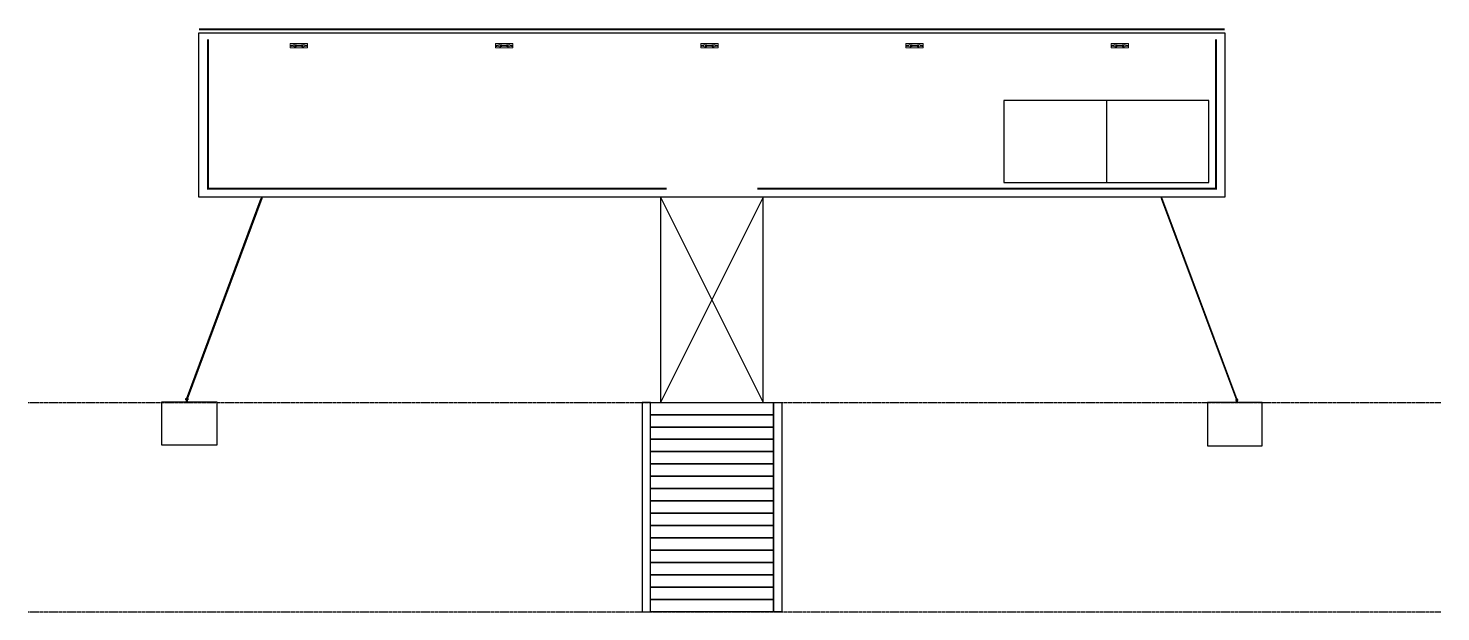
# Model space of a CAD drawing. Header units: inches. Extents: x -105615 to 68458, y 10345 to 58729.
# Drawn here: x -105615 to -71194, y 39678 to 53890 of the extents above; entities that cross this region are included whole.
import ezdxf

# ---------------------------------------------------------------- set-up
doc = ezdxf.new("R2010")
doc.units = ezdxf.units.IN
doc.header["$LTSCALE"] = 1000
doc.header["$MEASUREMENT"] = 0
doc.linetypes.add('DASH', pattern=[0.35, 0.25, -0.1])
doc.linetypes.add('DOTE', pattern=[2.42, 2, -0.2, 0.02, -0.2])
doc.layers.add('00标注文字', color=2, linetype='Continuous', lineweight=15)
for name, color, linetype in [('DOTE', 1, 'Continuous'), ('PUB_DIM', 3, 'Continuous'), ('W-STEEL_FRAME钢架', 3, 'Continuous')]:
    doc.layers.add(name, color=color, linetype=linetype)

# ---------------------------------------------------------------- blocks, each defined once
blk = doc.blocks.new('游艇码头系船柱')
at = {"layer": '00标注文字', "color": 2}
for p, q in [((0.04, 0.1), (0.045, 0.1)), ((0.04, 0.05), (0.045, 0.05)), ((0.045, 0.1), (0.045, 0.05)), ((0.045, 0.095), (0.096, 0.095)), ((0.045, 0.055), (0.096, 0.055)), ((0.15, 0.11), (0.19, 0.11)), ((0.15, 0.04), (0.19, 0.04)), ((0.43, 0.095), (0.18, 0.095)), ((0.43, 0.055), (0.18, 0.055)), ((0.46, 0.11), (0.42, 0.11)), ((0.46, 0.04), (0.42, 0.04)), ((0.565, 0.095), (0.514, 0.095)), ((0.565, 0.055), (0.514, 0.055)), ((0.57, 0.1), (0.565, 0.1)), ((0.565, 0.1), (0.565, 0.05)), ((0.57, 0.05), (0.565, 0.05))]:
    blk.add_line(p, q, dxfattribs=at)
blk.add_lwpolyline([(0, 0.15), (0.61, 0.15), (0.61, 0), (0, 0)], close=True, dxfattribs=at)
for centre in [(0.13, 0.075), (0.48, 0.075)]:
    blk.add_circle(centre, 0.04, dxfattribs=at)
at = {"layer": '00标注文字', "color": 8}
for centre in [(0.13, 0.075), (0.48, 0.075)]:
    blk.add_circle(centre, 0.035, dxfattribs=at)
at = {"layer": '00标注文字', "color": 2}
for centre, radius, start, end in [((0.046, 0.075), 0.0256, 102.6804, 257.3196), ((0.151, 0.075), 0.035, 325.1501, 34.8499), ((0.19, 0.075), 0.035, 34.8499, 90), ((0.19, 0.075), 0.035, 270, 325.1501), ((0.42, 0.075), 0.035, 90, 145.1501), ((0.42, 0.075), 0.035, 214.8499, 270), ((0.459, 0.075), 0.035, 145.1501, 214.8499), ((0.564, 0.075), 0.0256, 282.6804, 77.3196)]:
    blk.add_arc(centre, radius, start, end, dxfattribs=at)
blk = doc.blocks.new('*U242')
at = {"layer": '00标注文字', "xscale": -693.1336901761795, "yscale": 693.1336901761795, "zscale": 693.1336901761795}
blk.add_blockref('游艇码头系船柱', (211, -52), dxfattribs=at)
blk = doc.blocks.new('*U243')
at = {"color": 0, "linetype": 'ByBlock', "lineweight": -2, "transparency": 16777216}
for p in [(0, 0), (5000, 0), (10000, 0), (15000, 0), (20000, 0)]:
    blk.add_blockref('*U242', p, dxfattribs=at)
blk = doc.blocks.new('*U244')
blk.add_lwpolyline([(-1500, 150), (1500, 150), (1500, -150), (-1500, -150)], close=True)
blk = doc.blocks.new('*U245')
at = {"color": 0, "linetype": 'ByBlock', "lineweight": -2, "transparency": 16777216}
for p in [(0, 0), (0, -300), (0, -600), (0, -900), (0, -1200), (0, -1500), (0, -1800), (0, -2100), (0, -2400), (0, -2700), (0, -3000), (0, -3300), (0, -3600), (0, -3900), (0, -4200), (0, -4500), (0, -4800)]:
    blk.add_blockref('*U244', p, dxfattribs=at)
blk = doc.blocks.new('M24_90')
at = {"layer": 'PUB_DIM'}
for p, q in [((-11, 11), (-14, 10)), ((-11, 11), (-7, 10)), ((-11, 11), (11, 11)), ((-7, 10), (0, 11)), ((-7, 10), (-7, 0)), ((0, 11), (7, 10)), ((11, 11), (7, 10)), ((7, 10), (7, 0)), ((11, 11), (14, 10)), ((-11, -74), (-14, -73)), ((-11, -74), (-7, -73)), ((-11, -74), (11, -74)), ((-7, -73), (-7, -58)), ((-7, -73), (0, -74)), ((0, -74), (7, -73)), ((7, -73), (7, -58)), ((11, -74), (7, -73)), ((11, -74), (14, -73))]:
    blk.add_line(p, q, dxfattribs=at)
for points in [[(-14, 10), (14, 10), (14, 0), (-14, 0)], [(-8, 0), (8, 0), (8, -77), (-8, -77)], [(-15, -52), (15, -52), (15, -55), (-15, -55)], [(-14, -73), (14, -73), (14, -58), (-14, -58)]]:
    blk.add_lwpolyline(points, close=True, dxfattribs=at)
blk = doc.blocks.new('M16膨胀螺栓')
at = {"layer": 'PUB_DIM'}
for p, q in [((-12, 12), (-16, 10)), ((-12, 12), (-8, 10)), ((-12, 12), (12, 12)), ((-8, 10), (0, 12)), ((0, 12), (8, 10)), ((12, 12), (8, 10)), ((12, 12), (16, 10)), ((-8, -84), (-12, -103)), ((-12, -103), (-12, -112)), ((-12, -112), (12, -112)), ((-10, -112), (-10, -112)), ((0, -128), (-10, -123)), ((-5, -117), (5, -117)), ((-2, -107), (-4, -112)), ((-1, -84), (-2, -107)), ((0, -128), (10, -123)), ((1, -84), (2, -107)), ((2, -107), (4, -112)), ((8, -84), (12, -103)), ((10, -112), (10, -112)), ((12, -103), (12, -112))]:
    blk.add_line(p, q, dxfattribs=at)
for points in [[(-16, 10), (16, 10), (16, 0), (-16, 0)], [(-8, 22), (8, 22), (8, -73), (-8, -73)], [(-10, -18), (10, -18), (10, -123), (-10, -123)], [(-8, -79), (8, -79), (8, -84), (-8, -84)]]:
    blk.add_lwpolyline(points, close=True, dxfattribs=at)
for centre, start, end in [((-5, -112), 180, 270), ((5, -112), 270, 0)]:
    blk.add_arc(centre, 5, start, end, dxfattribs=at)
blk = doc.blocks.new('jhasdasda')
for points in [[(31715.21, 22809.98), (31734.5, 22817.16), (31734.48, 22817.23), (31715.19, 22810.05)], [(31715.15, 22810.11), (31715.15, 22809.92), (31715.25, 22809.92), (31715.25, 22810.11)], [(31715.15, 22810.11), (31715.15, 22809.92), (31715.15, 22809.92), (31715.15, 22810.11)]]:
    blk.add_lwpolyline(points, close=True)
at = {"layer": 'DOTE', "linetype": 'DOTE', "ltscale": 0.02}
for p, q in [((31734.51, 22817.19), (31734.51, 22817.23)), ((31715.16, 22810.01), (31715.05, 22810.01)), ((31715.08, 22810.03), (31715.08, 22809.99))]:
    blk.add_line(p, q, dxfattribs=at)
at = {"layer": 'DOTE', "linetype": 'DOTE', "ltscale": 0.005}
for p, q in [((31715.06, 22810.04), (31715.04, 22810.04)), ((31715.06, 22809.99), (31715.04, 22809.99))]:
    blk.add_line(p, q, dxfattribs=at)
at = {"layer": 'PUB_DIM'}
for p, q in [((31734.53, 22817.22), (31734.5, 22817.21)), ((31734.54, 22817.21), (31734.5, 22817.2)), ((31734.5, 22817.19), (31734.5, 22817.21)), ((31734.54, 22817.2), (31734.5, 22817.19)), ((31734.54, 22817.2), (31734.5, 22817.19)), ((31715.05, 22810.04), (31715.05, 22810.04)), ((31715.05, 22810.03), (31715.05, 22810.03)), ((31715.05, 22810.02), (31715.1, 22810.02)), ((31715.05, 22810.01), (31715.1, 22810.01)), ((31715.05, 22810.01), (31715.1, 22810.01)), ((31715.05, 22810), (31715.1, 22810)), ((31715.05, 22809.99), (31715.05, 22809.99)), ((31715.05, 22809.98), (31715.05, 22809.98)), ((31715.1, 22810.02), (31715.1, 22810))]:
    blk.add_line(p, q, dxfattribs=at)
for points in [[(31734.53, 22817.21), (31734.46, 22817.19), (31734.46, 22817.18), (31734.53, 22817.2)], [(31734.54, 22817.17), (31734.54, 22817.24), (31734.54, 22817.24), (31734.54, 22817.17)], [(31715.05, 22810.05), (31715.05, 22809.98), (31715.05, 22809.98), (31715.05, 22810.05)], [(31715.07, 22810.01), (31715.15, 22810.01), (31715.15, 22810.01), (31715.07, 22810.01)]]:
    blk.add_lwpolyline(points, close=True, dxfattribs=at)
at = {"layer": 'PUB_DIM', "yscale": 0.00034578227118466, "zscale": 0.00034578227118466}
for name, p, xscale, rotation in [('M24_90', (31734.52, 22817.19), -0.00034578227118466, 197.171382090231), ('M16膨胀螺栓', (31715.05, 22810.04), -0.00034578227118466, 270.0000000000003), ('M16膨胀螺栓', (31715.05, 22809.99), 0.00034578227118466, 270.0000000000675)]:
    blk.add_blockref(name, p, dxfattribs=dict(at, xscale=xscale, rotation=rotation))
at = {"layer": 'PUB_DIM', "xscale": -0.00034578227118466, "yscale": 0.00034578227118466, "zscale": 0.00034578227118466}
blk.add_blockref('M24_90', (31715.08, 22810.02), dxfattribs=at)

msp = doc.modelspace()

# ---------------------------------------------------------------- linework, layer by layer
at = {"color": 4, "const_width": 50}
msp.add_lwpolyline([(-101454, 53865), (-76457, 53865)], dxfattribs=at)
for points in [[(-101454, 53778), (-76454, 53778), (-76454, 49778), (-86954, 49778), (-86954, 49778), (-90954, 49778), (-90954, 49778), (-101454, 49778)], [(-81842, 50132), (-76842, 50132), (-76842, 52132), (-81842, 52132)], [(-102363, 44792), (-101023, 44792), (-101023, 43735), (-102363, 43735)], [(-90454, 44778), (-90654, 44778), (-90654, 39678), (-90454, 39678)], [(-87454, 44778), (-87254, 44778), (-87254, 39678), (-87454, 39678)], [(-75543, 44773), (-76882, 44773), (-76882, 43716), (-75543, 43716)]]:
    msp.add_lwpolyline(points, close=True)
at = {"color": 6, "const_width": 50}
for points in [[(-101235, 53618), (-101235, 49985), (-90749, 49985), (-90749, 49985), (-90058, 49985)], [(-76672, 53618), (-76672, 49985), (-87159, 49985), (-87159, 49985), (-87849, 49985)]]:
    msp.add_lwpolyline(points, dxfattribs=at)
msp.add_lwpolyline([(-79342, 52132), (-79342, 50132)])
at = {"color": 2}
msp.add_lwpolyline([(-90204, 44778), (-87704, 44778), (-87704, 49778), (-90204, 49778)], close=True, dxfattribs=at)
for points in [[(-87704, 49778), (-90204, 44778)], [(-90204, 49778), (-87704, 44778)]]:
    msp.add_lwpolyline(points, dxfattribs=at)
at = {"linetype": 'DASH', "ltscale": 0.1}
for points in [[(-105615, 44778), (-71194, 44778)], [(-105615, 39678), (-71194, 39678)]]:
    msp.add_lwpolyline(points, dxfattribs=at)

# ---------------------------------------------------------------- block references
for name, p in [('*U243', (-99017, 53465)), ('*U245', (-88954, 44628))]:
    msp.add_blockref(name, p)
at = {"layer": 'W-STEEL_FRAME钢架'}
for p, xscale, yscale, zscale, rotation in [((-5889065, -8001867), -253.7181758404414, 253.7181758404414, 253.7181758404414, 270), ((5739269, -8040982), 254.950955243684, 254.950955243684, 254.950955243684, 90.00000000000001)]:
    msp.add_blockref('jhasdasda', p, dxfattribs=dict(at, xscale=xscale, yscale=yscale, zscale=zscale, rotation=rotation))

doc.saveas('drawing.dxf')
